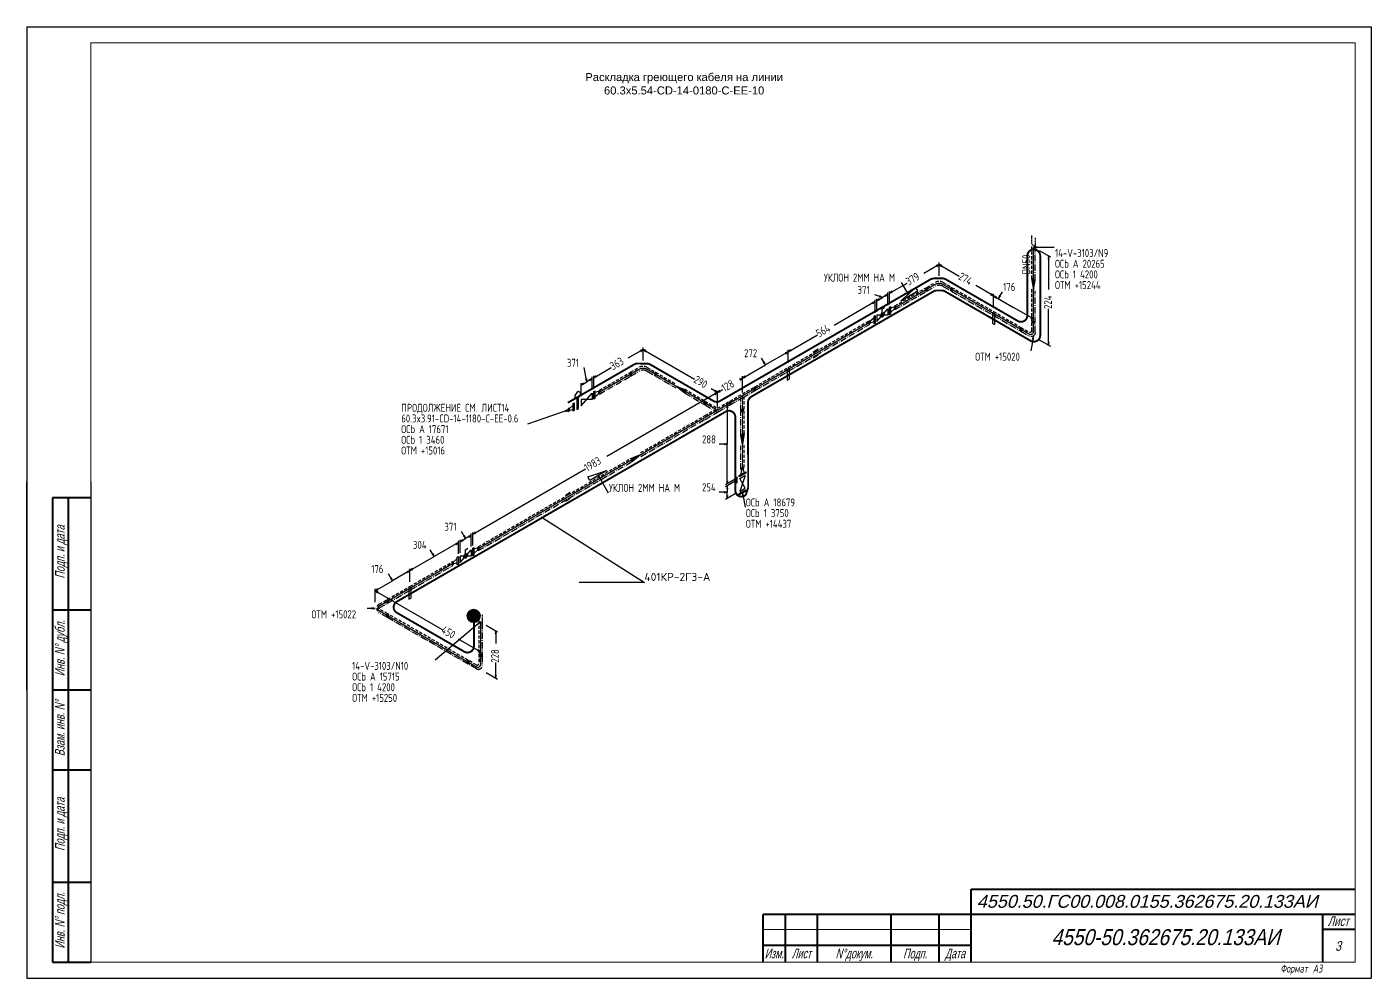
# Model space of a CAD drawing. Header units: millimetres. Extents: x 789 to 2531, y -2516 to 1713.
# Drawn here: x 792.2 to 1212.2, y 718 to 1015 of the extents above; entities that cross this region are included whole.
import ezdxf
from ezdxf import colors
from ezdxf.entities.mleader import LeaderData, LeaderLine
from ezdxf.enums import TextEntityAlignment as Align
from ezdxf.math import Vec2, Vec3

# ---------------------------------------------------------------- set-up
doc = ezdxf.new("R2010")
doc.units = ezdxf.units.MM
for name, pattern in [('GT100', [0.5, 0.333333, -0.166667]), ('GT110', [1.5, 1, -0.5]), ('GT111', [3, 2, -0.4, 0.2, -0.4]), ('HIDDEN', [0.375, 0.25, -0.125]), ('JIS_02_4.0', [5.5, 4, -1.5])]:
    doc.linetypes.add(name, pattern=pattern)
for name, color, linetype in [('GT_1', 7, 'Continuous'), ('RAMKA', 2, 'Continuous'), ('TRACE', 1, 'HIDDEN')]:
    doc.layers.add(name, color=color, linetype=linetype)
for name, color, linetype, lineweight in [('HT_Equipment', 1, 'Continuous', 35), ('Текст штампа', 7, 'Continuous', 0), ('Электрообогрев', 1, 'JIS_02_4.0', 30)]:
    doc.layers.add(name, color=color, linetype=linetype, lineweight=lineweight)
doc.styles.add('Aryal.cyr 3', font='arial.ttf', dxfattribs={"width": 0.666667, "oblique": 15, "height": 3})
doc.styles.add('ESKDU', font='eskd_u.shx')
doc.styles.add('HTX1', font='GOST2304A', dxfattribs={"width": 0.98})
doc.styles.add('Pentair Style 1', font='isocpeur.ttf')
doc.styles.get("Standard").update_dxf_attribs({"font": 'txt.shx'})

# ---------------------------------------------------------------- blocks, each defined once
blk = doc.blocks.new('GA_END-SEAL')
at = {"layer": 'HT_Equipment', "color": 7, "true_color": 0xffffff, "const_width": 200}
blk.add_lwpolyline([(-100, 0, 1), (100, 0, 1)], format="xyb", close=True, dxfattribs=at)
at = {"layer": 'HT_Equipment'}
blk.add_circle((0, 0), 200, dxfattribs=at)
at = {"layer": 'HT_Equipment', "style": 'Pentair Style 1'}
blk.add_text('ES', height=180, dxfattribs=at).set_placement((0, 0), align=Align.MIDDLE_CENTER)
blk = doc.blocks.new('_Dot')
at = {"color": 0, "linetype": 'ByBlock', "lineweight": -2}
blk.add_line((-0.5, 0), (-1, 0), dxfattribs=at)
at = {"color": 0, "linetype": 'ByBlock', "const_width": 0.5}
blk.add_lwpolyline([(-0.25, 0, 1), (0.25, 0, 1)], format="xyb", close=True, dxfattribs=at)

msp = doc.modelspace()

# ---------------------------------------------------------------- linework, layer by layer
at = {"linetype": 'Continuous'}
for p, q in [((792.15, 1014.96), (792.15, 717.96)), ((792.15, 1014.96), (1212.15, 1014.96)), ((1212.15, 1014.96), (1212.15, 717.96)), ((792.15, 717.96), (1212.15, 717.96))]:
    msp.add_line(p, q, dxfattribs=at)
at = {"color": 7}
for p, q in [((792.15, 807.96), (792.15, 872.96)), ((812.15, 872.96), (812.15, 722.96))]:
    msp.add_line(p, q, dxfattribs=at)
at = {"linetype": 'Continuous', "const_width": 0.3}
msp.add_lwpolyline([(812.15, 1009.96), (1207.15, 1009.96), (1207.15, 722.96), (812.15, 722.96)], close=True, dxfattribs=at)
at = {"layer": 'GT_1', "linetype": 'GT100', "flags": 128}
for points in [[(1105.99, 949.88), (1105.99, 947.13), (1107.24, 946.43), (1107.24, 949.18)], [(933.24, 832.33), (933.24, 829.53), (934.54, 828.83), (934.54, 831.63)]]:
    msp.add_lwpolyline(points, dxfattribs=at)
at = {"layer": 'GT_1', "linetype": 'GT110', "flags": 128}
for points in [[(1106.14, 936.38), (1106.14, 946.48)], [(1063.39, 927.88), (1073.29, 933.63)], [(1073.29, 933.63), (1075.89, 935.13)], [(1078.49, 935.13), (1081.09, 933.63)], [(1081.09, 933.63), (1094.19, 926.08)], [(1106.14, 923.08), (1106.14, 933.18)], [(1094.19, 926.08), (1102.74, 921.13)], [(1038.64, 913.58), (1055.44, 923.28)], [(1102.74, 921.13), (1105.34, 919.63)], [(1106.14, 920.08), (1106.14, 923.08)], [(1030.04, 908.63), (1038.64, 913.58)], [(980.79, 907.13), (983.39, 908.63)], [(985.99, 908.63), (988.59, 907.13)], [(1019.64, 902.63), (1030.04, 908.63)], [(971.04, 901.53), (980.79, 907.13)], [(988.59, 907.13), (994.94, 903.43)], [(997.69, 901.83), (1004.04, 898.13)], [(1011.84, 898.13), (1015.74, 900.38)], [(1015.74, 900.38), (1019.64, 902.63)], [(1016.24, 895.58), (1016.24, 900.08)], [(1004.04, 898.13), (1007.94, 895.88)], [(1004.04, 893.63), (1007.94, 895.88)], [(1007.94, 895.88), (1011.84, 898.13)], [(1016.24, 888.08), (1016.24, 895.58)], [(983.99, 882.03), (1004.04, 893.63)], [(1016.24, 877.38), (1016.24, 884.88)], [(961.19, 868.83), (981.24, 880.43)], [(933.19, 852.63), (961.19, 868.83)], [(911.84, 840.28), (925.24, 848.03)], [(904.84, 836.23), (911.84, 840.28)], [(902.24, 834.73), (904.84, 836.23)], [(904.84, 831.73), (902.24, 833.23)], [(929.99, 817.23), (904.84, 831.73)], [(933.39, 829.48), (933.39, 819.18)], [(933.39, 819.18), (933.39, 816.18)], [(932.59, 815.73), (929.99, 817.23)]]:
    msp.add_lwpolyline(points, dxfattribs=at)
at = {"layer": 'GT_1', "const_width": 0.4, "flags": 128}
for points in [[(1106.64, 946.18), (1106.64, 936.08)], [(1073.29, 933.03), (1063.39, 927.28)], [(1075.89, 934.53), (1073.29, 933.03)], [(1081.09, 933.03), (1078.49, 934.53)], [(1094.19, 925.48), (1081.09, 933.03)], [(1106.64, 932.88), (1106.64, 922.78)], [(1102.74, 920.53), (1094.19, 925.48)], [(1055.44, 922.68), (1038.64, 912.98)], [(1105.34, 919.03), (1102.74, 920.53)], [(1106.64, 922.78), (1106.64, 919.78)], [(1038.64, 912.98), (1030.04, 908.03)], [(983.39, 908.03), (980.79, 906.53)], [(988.59, 906.53), (985.99, 908.03)], [(1030.04, 908.03), (1019.64, 902.03)], [(980.79, 906.53), (971.04, 900.93)], [(994.94, 902.83), (988.59, 906.53)], [(1004.04, 897.53), (997.69, 901.23)], [(1015.74, 899.78), (1011.84, 897.53)], [(1019.64, 902.03), (1015.74, 899.78)], [(1015.74, 899.78), (1015.74, 895.28)], [(1007.94, 895.28), (1004.04, 897.53)], [(1007.94, 895.28), (1004.04, 893.03)], [(1011.84, 897.53), (1007.94, 895.28)], [(1015.74, 895.28), (1015.74, 887.78)], [(1004.04, 893.03), (983.99, 881.43)], [(1015.74, 884.58), (1015.74, 877.08)], [(981.24, 879.83), (961.19, 868.23)], [(961.19, 868.23), (933.19, 852.03)], [(925.24, 847.43), (911.84, 839.68)], [(904.84, 835.63), (902.24, 834.13)], [(911.84, 839.68), (904.84, 835.63)], [(902.24, 832.63), (904.84, 831.13)], [(904.84, 831.13), (929.99, 816.63)], [(933.89, 818.88), (933.89, 829.18)], [(933.89, 815.88), (933.89, 818.88)], [(929.99, 816.63), (932.59, 815.13)]]:
    msp.add_lwpolyline(points, dxfattribs=at)
at = {"layer": 'GT_1', "flags": 128}
for points in [[(1107.64, 946.33), (1106.64, 946.18), (1107.64, 946.03)], [(1106.64, 946.18), (1113.14, 946.18)], [(1108.39, 945.18), (1111.94, 943.13)], [(1077.19, 937.28), (1077.19, 941.38)], [(1077.19, 937.28), (1077.19, 941.38)], [(1111.54, 942.43), (1111.39, 943.43), (1111.24, 942.43)], [(1111.39, 943.43), (1111.39, 932.93)], [(1077.19, 940.78), (1072.39, 937.98)], [(1076.44, 940.13), (1077.19, 940.78), (1076.24, 940.43)], [(1078.14, 940.43), (1077.19, 940.78), (1077.94, 940.13)], [(1077.19, 940.78), (1083.44, 937.18)], [(1061.64, 931.78), (1067.19, 934.98)], [(1062.39, 932.43), (1061.64, 931.78), (1062.59, 932.13)], [(1065.19, 929.43), (1070.49, 932.53), (1069.89, 933.63), (1065.19, 929.43)], [(1067.69, 931.28), (1065.44, 935.18)], [(1073.29, 933.03), (1073.04, 932.58), (1073.29, 932.53), (1073.54, 932.88), (1073.54, 933.48), (1073.29, 933.53), (1073.04, 933.18), (1073.04, 932.58), (1073.49, 932.83), (1073.09, 933.13), (1073.29, 933.43), (1073.49, 933.33), (1073.29, 933.03)], [(1081.09, 933.03), (1080.84, 932.88), (1081.09, 932.53), (1081.34, 932.58), (1081.34, 933.18), (1081.09, 933.53), (1080.84, 933.48), (1080.84, 932.88), (1081.29, 932.63), (1080.89, 933.33), (1081.09, 933.43), (1081.29, 933.13), (1081.09, 933.03)], [(1094.19, 930.98), (1088.64, 934.18)], [(1106.64, 936.08), (1106.09, 936.38), (1106.64, 932.88), (1107.14, 935.78), (1106.14, 936.38), (1106.64, 933.18), (1107.09, 935.83), (1106.24, 936.33), (1106.64, 933.53), (1107.04, 935.88), (1106.29, 936.28), (1106.64, 933.83), (1106.94, 935.88), (1106.34, 936.23), (1106.64, 934.13), (1106.89, 935.93), (1106.44, 936.18), (1106.64, 934.43), (1106.79, 935.98), (1106.49, 936.18), (1106.64, 934.73), (1106.74, 936.03), (1106.59, 936.13), (1106.64, 935.03), (1106.69, 936.08), (1106.64, 936.08), (1106.64, 932.88)], [(1057.19, 929.18), (1044.34, 921.78)], [(1056.44, 928.53), (1057.19, 929.18), (1056.24, 928.83)], [(1059.44, 930.48), (1057.09, 931.33)], [(1057.19, 925.68), (1057.19, 929.78)], [(1057.69, 929.48), (1059.44, 930.48)], [(1058.44, 930.13), (1057.69, 929.48), (1058.64, 929.83)], [(1057.69, 925.98), (1057.69, 930.08)], [(1058.44, 930.63), (1059.44, 930.48), (1058.59, 930.98)], [(1061.14, 931.48), (1059.44, 930.48)], [(1060.39, 930.83), (1061.14, 931.48), (1060.19, 931.13)], [(1061.14, 927.98), (1061.14, 932.08)], [(1061.64, 928.28), (1061.64, 932.38)], [(1067.04, 932.03), (1067.69, 931.28), (1067.34, 932.23)], [(1093.24, 931.33), (1094.19, 930.98), (1093.44, 931.63)], [(1094.19, 927.48), (1094.19, 931.58)], [(1094.19, 927.48), (1094.19, 931.58)], [(1095.14, 930.63), (1094.19, 930.98), (1094.94, 930.33)], [(1094.19, 930.98), (1100.44, 927.38)], [(1095.69, 930.13), (1096.94, 932.28)], [(1096.04, 931.08), (1095.69, 930.13), (1096.34, 930.88)], [(1056.84, 922.83), (1055.44, 922.43), (1055.44, 922.93), (1056.84, 924.18)], [(1057.19, 923.68), (1057.19, 922.48), (1056.84, 922.28), (1056.84, 924.68), (1057.19, 924.88), (1057.19, 923.68)], [(1057.19, 925.68), (1057.19, 927.28)], [(1061.14, 925.98), (1061.14, 924.98), (1057.69, 924.98), (1057.69, 922.98), (1061.14, 926.98), (1061.14, 925.98)], [(1059.39, 924.38), (1059.04, 924.38), (1058.89, 924.68), (1059.04, 925.28), (1059.39, 925.68), (1059.84, 925.73), (1059.99, 925.33), (1059.84, 924.83), (1059.39, 924.38)], [(1059.39, 924.98), (1059.39, 926.98), (1060.14, 927.43)], [(1061.99, 926.48), (1061.99, 925.28), (1061.64, 925.08), (1061.64, 927.48), (1061.99, 927.68), (1061.99, 926.48)], [(1061.99, 925.83), (1063.39, 927.03), (1063.39, 927.53), (1061.99, 927.18)], [(1063.39, 927.28), (1063.14, 926.83), (1063.39, 926.78), (1063.64, 927.13), (1063.64, 927.73), (1063.39, 927.78), (1063.14, 927.43), (1063.14, 926.83), (1063.59, 927.08), (1063.19, 927.38), (1063.39, 927.68), (1063.59, 927.58), (1063.39, 927.28)], [(1093.89, 925.83), (1094.49, 925.43), (1094.49, 922.08)], [(1093.89, 925.83), (1093.89, 922.43), (1094.49, 922.08)], [(1106.64, 923.78), (1100.44, 927.38)], [(1105.69, 924.13), (1106.64, 923.78), (1105.89, 924.43)], [(1106.64, 920.28), (1106.64, 924.38)], [(1111.39, 915.53), (1111.39, 926.93)], [(1055.44, 922.68), (1055.19, 922.23), (1055.44, 922.18), (1055.69, 922.53), (1055.69, 923.13), (1055.44, 923.18), (1055.19, 922.83), (1055.19, 922.23), (1055.64, 922.48), (1055.24, 922.78), (1055.44, 923.08), (1055.64, 922.98), (1055.44, 922.68)], [(1102.74, 920.53), (1102.49, 920.38), (1102.74, 920.03), (1102.99, 920.08), (1102.99, 920.68), (1102.74, 921.03), (1102.49, 920.98), (1102.49, 920.38), (1102.94, 920.13), (1102.54, 920.83), (1102.74, 920.93), (1102.94, 920.63), (1102.74, 920.53)], [(1106.64, 922.78), (1106.39, 922.63), (1106.19, 923.03), (1106.39, 923.23), (1106.89, 922.93), (1107.09, 922.53), (1106.89, 922.33), (1106.39, 922.63), (1106.39, 923.13), (1106.84, 922.48), (1106.99, 922.58), (1106.84, 922.88), (1106.64, 922.78)], [(1030.04, 913.53), (1039.14, 918.78)], [(1106.64, 918.28), (1105.84, 913.83)], [(1106.64, 917.28), (1106.64, 918.28), (1106.29, 917.33)], [(1108.39, 917.28), (1111.94, 915.23)], [(1111.24, 916.53), (1111.39, 915.53), (1111.54, 916.53)], [(984.69, 914.28), (979.94, 911.58)], [(983.94, 913.63), (984.69, 914.28), (983.74, 913.93)], [(984.69, 910.78), (984.69, 914.88)], [(984.69, 910.78), (984.69, 914.88)], [(985.64, 913.93), (984.69, 914.28), (985.44, 913.63)], [(984.69, 914.28), (1000.79, 904.98)], [(1022.89, 909.43), (1021.64, 911.58)], [(1030.04, 913.53), (1022.89, 909.43)], [(1029.29, 912.88), (1030.04, 913.53), (1029.09, 913.18)], [(1030.79, 914.18), (1030.04, 913.53), (1030.99, 913.88)], [(1030.04, 910.03), (1030.04, 914.13)], [(1030.04, 910.03), (1030.04, 914.13)], [(1037.84, 913.53), (1039.39, 914.43)], [(1039.39, 912.43), (1037.84, 911.53)], [(967.09, 904.13), (966.29, 908.58)], [(969.29, 905.43), (974.74, 908.58)], [(1015.74, 905.28), (1022.89, 909.43)], [(1022.24, 910.18), (1022.89, 909.43), (1022.54, 910.38)], [(1029.74, 907.98), (1030.34, 908.38), (1030.34, 904.98)], [(1029.74, 907.98), (1029.74, 904.63), (1030.34, 904.98)], [(965.34, 903.13), (967.09, 904.13)], [(966.09, 903.78), (965.34, 903.13), (966.29, 903.48)], [(965.34, 899.63), (965.34, 903.73)], [(966.74, 905.08), (967.09, 904.13), (967.09, 905.13)], [(968.79, 905.13), (967.09, 904.13)], [(968.04, 904.48), (968.79, 905.13), (967.84, 904.78)], [(968.79, 901.63), (968.79, 905.73)], [(970.04, 906.08), (969.29, 905.43), (970.24, 905.78)], [(969.29, 901.93), (969.29, 906.03)], [(980.79, 906.53), (980.54, 906.08), (980.79, 906.03), (981.04, 906.38), (981.04, 906.98), (980.79, 907.03), (980.54, 906.68), (980.54, 906.08), (980.99, 906.33), (980.59, 906.63), (980.79, 906.93), (980.99, 906.83), (980.79, 906.53)], [(988.59, 906.53), (988.34, 906.38), (988.59, 906.03), (988.84, 906.08), (988.84, 906.68), (988.59, 907.03), (988.34, 906.98), (988.34, 906.38), (988.79, 906.13), (988.39, 906.83), (988.59, 906.93), (988.79, 906.63), (988.59, 906.53)], [(1014.99, 904.63), (1015.74, 905.28), (1014.79, 904.93)], [(1015.74, 905.28), (1014.79, 904.73)], [(1016.49, 905.93), (1015.74, 905.28), (1016.69, 905.63)], [(1015.74, 900.78), (1015.74, 905.88)], [(1015.74, 900.78), (1015.74, 905.88)], [(964.54, 899.13), (963.99, 898.83), (963.99, 895.53), (964.54, 895.83), (964.54, 899.13), (965.14, 900.13), (965.14, 900.78), (964.54, 901.13), (963.99, 900.78), (963.39, 899.83), (963.39, 899.13), (963.99, 898.83)], [(968.79, 899.63), (968.79, 898.63), (965.34, 898.63), (965.34, 896.63), (968.79, 900.63), (968.79, 899.63)], [(969.64, 900.13), (969.64, 898.93), (969.29, 898.73), (969.29, 901.13), (969.64, 901.33), (969.64, 900.13)], [(969.64, 899.48), (971.04, 900.68), (971.04, 901.18), (969.64, 900.83)], [(971.04, 900.93), (970.79, 900.48), (971.04, 900.43), (971.29, 900.78), (971.29, 901.38), (971.04, 901.43), (970.79, 901.08), (970.79, 900.48), (971.24, 900.73), (970.84, 901.03), (971.04, 901.33), (971.24, 901.23), (971.04, 900.93)], [(1007.94, 900.78), (973.39, 880.78)], [(997.69, 901.23), (997.69, 900.58), (994.94, 902.83), (997.69, 901.78), (997.69, 900.68), (995.19, 902.68), (997.69, 901.73), (997.69, 900.73), (995.49, 902.53), (997.69, 901.68), (997.69, 900.83), (995.74, 902.33), (997.69, 901.58), (997.69, 900.93), (995.99, 902.23), (997.69, 901.53), (997.69, 900.98), (996.29, 902.03), (997.69, 901.43), (997.69, 901.08), (996.49, 901.93), (997.69, 901.33), (997.69, 901.13), (996.79, 901.73), (997.69, 901.28), (997.69, 901.23), (994.94, 902.83)], [(1007.94, 900.78), (1005.94, 901.98)], [(1006.99, 901.13), (1007.94, 900.78), (1007.19, 901.43)], [(1007.19, 900.13), (1007.94, 900.78), (1006.99, 900.43)], [(1007.94, 900.78), (1009.59, 901.73)], [(1008.69, 901.43), (1007.94, 900.78), (1008.89, 901.13)], [(1007.94, 896.28), (1007.94, 901.38)], [(1007.94, 896.28), (1007.94, 901.38)], [(1007.94, 896.28), (1007.94, 901.38)], [(1007.94, 896.28), (1007.94, 898.88)], [(1014.89, 899.28), (1010.44, 896.73)], [(1019.64, 902.03), (1019.39, 901.58), (1019.64, 901.53), (1019.89, 901.88), (1019.89, 902.48), (1019.64, 902.53), (1019.39, 902.18), (1019.39, 901.58), (1019.84, 901.83), (1019.44, 902.13), (1019.64, 902.43), (1019.84, 902.33), (1019.64, 902.03)], [(961.44, 895.38), (948.57, 890.89)], [(960.59, 894.88), (961.44, 895.38), (960.44, 895.23)], [(961.44, 895.38), (961.19, 894.93), (961.44, 894.88), (961.69, 895.23), (961.69, 895.83), (961.44, 895.88), (961.19, 895.53), (961.19, 894.93), (961.64, 895.18), (961.24, 895.48), (961.44, 895.78), (961.64, 895.68), (961.44, 895.38)], [(962.84, 895.53), (961.44, 895.13), (961.44, 895.63), (962.84, 896.88)], [(963.19, 896.38), (963.19, 895.18), (962.84, 894.98), (962.84, 897.38), (963.19, 897.58), (963.19, 896.38)], [(1004.04, 897.53), (1003.79, 897.38), (1004.04, 897.03), (1004.29, 897.08), (1004.29, 897.68), (1004.04, 898.03), (1003.79, 897.98), (1003.79, 897.38), (1004.24, 897.13), (1003.84, 897.83), (1004.04, 897.93), (1004.24, 897.63), (1004.04, 897.53)], [(1011.14, 896.03), (1010.99, 897.03), (1010.84, 896.03)], [(1010.99, 897.03), (1010.99, 884.68)], [(1011.84, 897.53), (1011.59, 897.08), (1011.84, 897.03), (1012.09, 897.38), (1012.09, 897.98), (1011.84, 898.03), (1011.59, 897.68), (1011.59, 897.08), (1012.04, 897.33), (1011.64, 897.63), (1011.84, 897.93), (1012.04, 897.83), (1011.84, 897.53)], [(1015.74, 895.28), (1015.99, 895.13), (1016.19, 895.53), (1015.99, 895.73), (1015.49, 895.43), (1015.29, 895.03), (1015.49, 894.83), (1015.99, 895.13), (1015.99, 895.63), (1015.54, 894.98), (1015.39, 895.08), (1015.54, 895.38), (1015.74, 895.28)], [(1015.74, 887.78), (1016.29, 888.08), (1015.74, 884.58), (1015.24, 887.48), (1016.24, 888.08), (1015.74, 884.88), (1015.29, 887.53), (1016.14, 888.03), (1015.74, 885.23), (1015.34, 887.58), (1016.09, 887.98), (1015.74, 885.53), (1015.44, 887.58), (1016.04, 887.93), (1015.74, 885.83), (1015.49, 887.63), (1015.94, 887.88), (1015.74, 886.13), (1015.59, 887.68), (1015.89, 887.88), (1015.74, 886.43), (1015.64, 887.73), (1015.79, 887.83), (1015.74, 886.73), (1015.69, 887.78), (1015.74, 887.78), (1015.74, 884.58)], [(1010.99, 884.68), (1008.49, 884.68)], [(1009.99, 884.53), (1010.99, 884.68), (1009.99, 884.83)], [(1010.99, 872.28), (1010.99, 884.68)], [(983.99, 881.43), (981.24, 879.18), (981.24, 880.38), (983.99, 881.43), (981.24, 879.28), (981.24, 880.33), (983.74, 881.28), (981.24, 879.33), (981.24, 880.28), (983.49, 881.13), (981.24, 879.43), (981.24, 880.18), (983.24, 880.98), (981.24, 879.53), (981.24, 880.13), (982.94, 880.83), (981.24, 879.58), (981.24, 880.03), (982.69, 880.68), (981.24, 879.68), (981.24, 879.93), (982.44, 880.53), (981.24, 879.73), (981.24, 879.88), (982.14, 880.38), (981.24, 879.83)], [(931.44, 856.53), (966.74, 876.93)], [(973.34, 876.43), (968.04, 873.33), (967.39, 874.43), (973.34, 876.43)], [(971.19, 874.43), (970.54, 875.18), (970.89, 874.23)], [(970.54, 875.18), (973.79, 869.53)], [(1013.99, 874.03), (1010.44, 871.98)], [(1013.99, 874.48), (1013.99, 872.48)], [(1015.74, 875.48), (1016.79, 876.08), (1016.79, 875.63), (1014.69, 874.43), (1014.69, 874.88), (1015.74, 875.48)], [(1015.74, 874.43), (1016.59, 874.93), (1014.89, 869.93), (1016.59, 870.93), (1014.89, 873.93), (1015.74, 874.43)], [(1016.29, 875.78), (1015.94, 877.18), (1015.49, 876.93), (1015.14, 875.08)], [(1015.74, 877.08), (1015.99, 876.93), (1016.19, 877.33), (1015.99, 877.53), (1015.49, 877.23), (1015.29, 876.83), (1015.49, 876.63), (1015.99, 876.93), (1015.99, 877.43), (1015.54, 876.78), (1015.39, 876.88), (1015.54, 877.18), (1015.74, 877.08)], [(960.39, 868.78), (961.94, 869.68)], [(1010.99, 869.68), (1008.49, 869.68)], [(1009.99, 869.53), (1010.99, 869.68), (1009.99, 869.83)], [(1013.99, 873.43), (1010.44, 871.38)], [(1013.99, 869.43), (1010.44, 867.38)], [(1010.84, 873.28), (1010.99, 872.28), (1011.14, 873.28)], [(1011.14, 870.68), (1010.99, 871.68), (1010.84, 870.68)], [(1010.99, 871.68), (1010.99, 869.68)], [(1010.99, 867.68), (1010.99, 869.68)], [(1015.74, 869.83), (1016.79, 870.43), (1016.79, 870.03), (1014.69, 868.83), (1014.69, 869.23), (1015.74, 869.83)], [(1016.09, 868.48), (1015.74, 869.43), (1015.74, 868.43)], [(1015.74, 869.43), (1016.54, 864.98)], [(961.94, 867.68), (960.39, 866.78)], [(1010.84, 868.68), (1010.99, 867.68), (1011.14, 868.68)], [(929.24, 855.23), (927.99, 857.38)], [(930.94, 852.73), (930.94, 856.83)], [(932.19, 857.18), (931.44, 856.53), (932.39, 856.88)], [(931.44, 853.03), (931.44, 857.13)], [(926.99, 853.93), (919.44, 849.58)], [(926.24, 853.28), (926.99, 853.93), (926.04, 853.58)], [(926.99, 850.43), (926.99, 854.53)], [(927.49, 854.23), (929.24, 855.23)], [(928.24, 854.88), (927.49, 854.23), (928.44, 854.58)], [(927.49, 850.73), (927.49, 854.83)], [(928.59, 855.98), (929.24, 855.23), (928.89, 856.18)], [(930.94, 856.23), (929.24, 855.23)], [(930.19, 855.58), (930.94, 856.23), (929.99, 855.88)], [(911.84, 845.18), (919.44, 849.58)], [(919.44, 849.58), (918.19, 851.73)], [(918.79, 850.33), (919.44, 849.58), (919.09, 850.53)], [(926.64, 847.58), (925.24, 847.18), (925.24, 847.68), (926.64, 848.93)], [(926.99, 848.43), (926.99, 847.23), (926.64, 847.03), (926.64, 849.43), (926.99, 849.63), (926.99, 848.43)], [(930.94, 850.73), (930.94, 849.73), (927.49, 849.73), (927.49, 847.73), (930.94, 851.73), (930.94, 850.73)], [(929.19, 849.13), (928.84, 849.13), (928.69, 849.43), (928.84, 850.03), (929.19, 850.43), (929.64, 850.48), (929.79, 850.08), (929.64, 849.58), (929.19, 849.13)], [(929.19, 849.73), (929.19, 851.73), (929.94, 852.18)], [(931.79, 851.23), (931.79, 850.03), (931.44, 849.83), (931.44, 852.23), (931.79, 852.43), (931.79, 851.23)], [(931.79, 850.58), (933.19, 851.78), (933.19, 852.28), (931.79, 851.93)], [(933.19, 852.03), (932.94, 851.58), (933.19, 851.53), (933.44, 851.88), (933.44, 852.48), (933.19, 852.53), (932.94, 852.18), (932.94, 851.58), (933.39, 851.83), (932.99, 852.13), (933.19, 852.43), (933.39, 852.33), (933.19, 852.03)], [(911.84, 845.18), (906.39, 842.03)], [(911.09, 844.53), (911.84, 845.18), (910.89, 844.83)], [(912.59, 845.83), (911.84, 845.18), (912.79, 845.53)], [(911.84, 841.68), (911.84, 845.78)], [(911.84, 841.68), (911.84, 845.78)], [(925.24, 847.43), (924.99, 846.98), (925.24, 846.93), (925.49, 847.28), (925.49, 847.88), (925.24, 847.93), (924.99, 847.58), (924.99, 846.98), (925.44, 847.23), (925.04, 847.53), (925.24, 847.83), (925.44, 847.73), (925.24, 847.43)], [(900.94, 838.88), (906.39, 842.03)], [(906.39, 842.03), (905.14, 844.18)], [(905.74, 842.78), (906.39, 842.03), (906.04, 842.98)], [(911.54, 839.63), (912.14, 840.03), (912.14, 836.63)], [(901.69, 839.53), (900.94, 838.88), (901.89, 839.23)], [(900.94, 835.38), (900.94, 839.48)], [(900.94, 835.38), (900.94, 839.48)], [(901.89, 838.53), (900.94, 838.88), (901.69, 838.23)], [(900.94, 838.88), (921.89, 826.83)], [(904.84, 835.63), (904.59, 835.18), (904.84, 835.13), (905.09, 835.48), (905.09, 836.08), (904.84, 836.13), (904.59, 835.78), (904.59, 835.18), (905.04, 835.43), (904.64, 835.73), (904.84, 836.03), (905.04, 835.93), (904.84, 835.63)], [(911.54, 839.63), (911.54, 836.28), (912.14, 836.63)], [(900.94, 833.38), (898.44, 833.38)], [(899.94, 833.23), (900.94, 833.38), (899.94, 833.53)], [(904.84, 831.13), (905.09, 830.68), (904.84, 830.63), (904.59, 830.98), (904.59, 831.58), (904.84, 831.63), (905.09, 831.28), (905.09, 830.68), (904.64, 830.93), (905.04, 831.23), (904.84, 831.53), (904.64, 831.43), (904.84, 831.13)], [(933.89, 829.18), (919.74, 817.28)], [(933.24, 828.43), (933.89, 829.18), (933.04, 828.68)], [(935.64, 828.18), (939.19, 826.13)], [(933.89, 819.88), (927.04, 823.83)], [(938.79, 825.43), (938.64, 826.43), (938.49, 825.43)], [(938.64, 826.43), (938.64, 822.48)], [(932.94, 820.23), (933.89, 819.88), (933.14, 820.53)], [(933.89, 818.88), (933.64, 819.33), (933.44, 819.13), (933.64, 818.73), (934.14, 818.43), (934.34, 818.63), (934.14, 819.03), (933.64, 819.33), (933.64, 818.83), (934.09, 818.98), (934.24, 818.68), (934.09, 818.58), (933.89, 818.88)], [(933.89, 816.38), (933.89, 820.48)], [(929.99, 816.63), (930.24, 816.18), (929.99, 816.13), (929.74, 816.48), (929.74, 817.08), (929.99, 817.13), (930.24, 816.78), (930.24, 816.18), (929.79, 816.43), (930.19, 816.73), (929.99, 817.03), (929.79, 816.93), (929.99, 816.63)], [(938.64, 811.63), (938.64, 816.48)], [(935.64, 813.38), (939.19, 811.33)], [(938.49, 812.63), (938.64, 811.63), (938.79, 812.63)]]:
    msp.add_lwpolyline(points, dxfattribs=at)
at = {"layer": 'GT_1', "linetype": 'GT111', "flags": 128}
for points in [[(1107.14, 935.78), (1107.14, 945.88)], [(1063.39, 926.68), (1073.29, 932.43)], [(1073.29, 932.43), (1075.89, 933.93)], [(1078.49, 933.93), (1081.09, 932.43)], [(1081.09, 932.43), (1094.19, 924.88)], [(1107.14, 922.48), (1107.14, 932.58)], [(1094.19, 924.88), (1102.74, 919.93)], [(1038.64, 912.38), (1055.44, 922.08)], [(1102.74, 919.93), (1105.34, 918.43)], [(1107.14, 919.48), (1107.14, 922.48)], [(1030.04, 907.43), (1038.64, 912.38)], [(980.79, 905.93), (983.39, 907.43)], [(985.99, 907.43), (988.59, 905.93)], [(1019.64, 901.43), (1030.04, 907.43)], [(971.04, 900.33), (980.79, 905.93)], [(988.59, 905.93), (994.94, 902.23)], [(997.69, 900.63), (1004.04, 896.93)], [(1011.84, 896.93), (1015.74, 899.18)], [(1015.24, 894.98), (1015.24, 899.48)], [(1015.74, 899.18), (1019.64, 901.43)], [(1004.04, 896.93), (1007.94, 894.68)], [(1004.04, 892.43), (1007.94, 894.68)], [(1007.94, 894.68), (1011.84, 896.93)], [(1015.24, 887.48), (1015.24, 894.98)], [(983.99, 880.83), (1004.04, 892.43)], [(1015.24, 876.78), (1015.24, 884.28)], [(961.19, 867.63), (981.24, 879.23)], [(933.19, 851.43), (961.19, 867.63)], [(911.84, 839.08), (925.24, 846.83)], [(904.84, 835.03), (911.84, 839.08)], [(902.24, 833.53), (904.84, 835.03)], [(902.24, 833.53), (902.24, 833.23)], [(904.84, 830.53), (902.24, 832.03)], [(929.99, 816.03), (904.84, 830.53)], [(934.39, 828.88), (934.39, 818.58)], [(932.59, 814.53), (929.99, 816.03)], [(934.39, 818.58), (934.39, 815.58)]]:
    msp.add_lwpolyline(points, dxfattribs=at)
at = {"layer": 'GT_1', "const_width": 0.4, "flags": 128}
for points in [[(1078.49, 934.53, 0.267941), (1075.89, 934.53)], [(1106.64, 919.78, -0.577557), (1105.34, 919.03)], [(985.99, 908.03, 0.267941), (983.39, 908.03)], [(902.24, 834.13, 0.57736), (902.24, 832.63)], [(932.59, 815.13, 0.577127), (933.89, 815.88)]]:
    msp.add_lwpolyline(points, format="xyb", dxfattribs=at)
at = {"layer": 'GT_1', "linetype": 'GT110', "flags": 128}
for points in [[(1078.49, 935.13, 0.267941), (1075.89, 935.13)], [(1106.12, 920.08, -0.5777), (1105.34, 919.63)], [(985.99, 908.63, 0.267941), (983.39, 908.63)], [(902.24, 834.73, 0.57736), (902.24, 832.03)], [(932.59, 815.73, 0.576984), (933.37, 816.18)]]:
    msp.add_lwpolyline(points, format="xyb", dxfattribs=at)
at = {"layer": 'GT_1', "linetype": 'GT111', "flags": 128}
for points in [[(1078.49, 933.93, 0.267941), (1075.89, 933.93)], [(1107.16, 919.48, -0.577496), (1105.34, 918.43)], [(985.99, 907.43, 0.267941), (983.39, 907.43)], [(932.59, 814.53, 0.577188), (934.41, 815.58)]]:
    msp.add_lwpolyline(points, format="xyb", dxfattribs=at)
at = {"layer": 'RAMKA', "color": 7, "lineweight": 40}
for p, q in [((812.15, 867.96), (800.15, 867.96)), ((800.15, 867.96), (800.15, 722.96)), ((805.15, 722.96), (805.15, 867.96)), ((800.15, 832.96), (812.15, 832.96)), ((800.15, 807.96), (812.15, 807.96)), ((800.15, 782.96), (812.15, 782.96)), ((800.15, 747.96), (812.15, 747.96)), ((800.15, 722.96), (812.15, 722.96))]:
    msp.add_line(p, q, dxfattribs=at)
at = {"layer": 'RAMKA', "color": 0, "lineweight": 40}
for p, q in [((1087.15, 722.96), (1087.15, 745.68)), ((1087.15, 745.68), (1207.21, 745.68)), ((1207.15, 737.81), (1022.15, 737.81)), ((1022.15, 722.96), (1022.15, 737.81)), ((1029.18, 723.15), (1029.18, 737.81)), ((1039.18, 722.96), (1039.18, 737.81)), ((1062.18, 722.96), (1062.18, 737.81)), ((1077.18, 722.96), (1077.18, 737.81)), ((1197.08, 722.96), (1197.08, 737.81)), ((1207.15, 733.13), (1197.08, 733.13)), ((1087.15, 728.15), (1022.15, 728.15))]:
    msp.add_line(p, q, dxfattribs=at)
at = {"layer": 'RAMKA', "color": 0, "lineweight": 9}
msp.add_line((1087.15, 733.15), (1022.15, 733.15), dxfattribs=at)
at = {"layer": 'TRACE', "lineweight": 25, "ltscale": 7, "const_width": 0.6, "flags": 128}
msp.add_lwpolyline([(961.16, 897.61), (981.94, 909.6, -0.136292), (982.97, 909.87), (985.97, 909.81, -0.127019), (986.93, 909.55), (1006.69, 898.14, 0.267949), (1008.69, 898.14), (1074.52, 936.15, -0.129802), (1075.51, 936.42), (1078.18, 936.44, -0.133504), (1079.2, 936.17), (1101.75, 923.15, 0.57735), (1104.75, 924.88), (1104.75, 943.48, -0.57735), (1107.75, 945.21), (1107.77, 945.2, -0.267949), (1108.77, 943.46), (1108.77, 918.67, -0.57735), (1105.77, 916.94), (1079.01, 932.39, 0.129464), (1078.03, 932.66), (1076.48, 932.67, 0.133842), (1075.46, 932.4), (1018.47, 899.49, 0.26848), (1017.47, 897.76), (1017.52, 871.06, 0.572865), (1017.52, 871.06), (1016.77, 868.88, -0.68439), (1013.51, 870.26), (1013.51, 893.11, 0.57735), (1010.51, 894.84), (907.74, 835.51, 0.57735), (907.74, 832.05), (928.82, 819.88, 0.57735), (931.82, 821.61), (931.82, 829.24)], format="xyb", dxfattribs=at)

# ---------------------------------------------------------------- block references
at = {"xscale": 0.01, "yscale": 0.01, "zscale": 0.01}
msp.add_blockref('GA_END-SEAL', (931.74, 831.05), dxfattribs=at)

# ---------------------------------------------------------------- texts
at = {"color": 0, "oblique": 10, "width": 0.7}
msp.add_text('Формат А3', height=2.5, dxfattribs=at).set_placement((1183.83, 719.68))
at = {"color": 7, "linetype": 'Continuous', "ltscale": 3, "insert": (997.51, 997.19), "char_height": 2.5, "width": 99.0105, "attachment_point": 5, "style": 'ESKDU'}
msp.add_mtext('{\\fArial|b0|i0|c204|p34;\\C0;Раскладка греющего кабеля на линии \\P60.3x5.54-CD-14-0180-C-EE-10}', dxfattribs=at)
at = {"layer": 'GT_1', "style": 'HTX1', "width": 0.98}
for s, p in [('14-V-3103/N9', (1113.39, 943.1)), ('ОСЬ A 20265', (1113.39, 939.76)), ('УКЛОН 2MM НА М', (1041.19, 935.43)), ('ОСЬ 1 4200', (1113.39, 936.43)), ('371', (1051.7, 931.58)), ('176', (1097.19, 932.53)), ('ОТМ +15244', (1113.39, 933.1)), ('272', (1016.25, 911.83)), ('ОТМ +15020', (1088.45, 910.75)), ('371', (960.9, 908.83)), ('ПРОДОЛЖЕНИЕ СМ. ЛИСТ14', (909.13, 894.78)), ('ОСЬ A 17671', (909.13, 888.11)), ('60.3x3.91-CD-14-1180-C-EE-0.6', (909.13, 891.45)), ('ОСЬ 1 3460', (909.13, 884.78)), ('288', (1003.1, 884.93)), ('ОТМ +15016', (909.13, 881.45)), ('УКЛОН 2MM НА М', (974.04, 869.78)), ('254', (1003.1, 869.93)), ('ОСЬ A 18679', (1016.79, 865.23)), ('ОСЬ 1 3750', (1016.79, 861.9)), ('ОТМ +14437', (1016.79, 858.56)), ('371', (922.6, 857.63)), ('304', (912.8, 851.98)), ('176', (899.75, 844.43)), ('ОТМ +15022', (881.05, 830.3)), ('14-V-3103/N10', (893.78, 814.2)), ('ОСЬ A 15715', (893.78, 810.86)), ('ОСЬ 1 4200', (893.78, 807.53)), ('ОТМ +15250', (893.78, 804.2))]:
    msp.add_text(s, height=2.5, dxfattribs=at).set_placement(p)
for s, rotation, p in [('DN50', 90, (1105.64, 937.7)), ('379', 30, (1067.69, 934.13)), ('274', 330, (1082.97, 936.3)), ('224', 90, (1112.41, 926.91)), ('564', 30, (1039.66, 917.92)), ('363', 30, (975.27, 907.7)), ('290', 330, (1000.27, 904.09)), ('128', 30, (1010.12, 900.88)), ('1983', 30, (967.22, 876.07)), ('450', 330, (921.37, 825.94)), ('228', 90, (939.66, 816.46))]:
    msp.add_text(s, height=2.5, rotation=rotation, dxfattribs=at).set_placement(p)
at = {"layer": 'RAMKA', "color": 7, "lineweight": 20, "style": 'Aryal.cyr 3', "oblique": 15, "width": 0.666667}
for s, p in [('Подп. и дата', (802.47, 851.01)), ('Инв. N%%D дубл.', (802.46, 820.98)), ('Взам. инв. N%%D', (802.46, 795.98)), ('Подп. и дата', (802.46, 765.98)), ('Инв. N%%D подл.', (802.46, 735.98))]:
    msp.add_text(s, height=3, rotation=90, dxfattribs=at).set_placement(p, align=Align.MIDDLE_CENTER)
at = {"layer": 'RAMKA', "color": 0, "lineweight": 20, "style": 'Aryal.cyr 3', "oblique": 15, "width": 0.726944}
msp.add_text('Лист', height=3, dxfattribs=at).set_placement((1198.59, 734.24), (1205.21, 734.24), align=Align.FIT)
at = {"layer": 'RAMKA', "color": 0, "lineweight": 20, "style": 'Aryal.cyr 3', "oblique": 15, "width": 0.666667}
for s, p in [('Изм.', (1025.65, 725.65)), ('Лист', (1034.15, 725.65)), ('N%%Dдокум.', (1050.65, 725.65)), ('Подп.', (1069.65, 725.65)), ('Дата', (1082.15, 725.65))]:
    msp.add_text(s, height=3, dxfattribs=at).set_placement(p, align=Align.MIDDLE_CENTER)
at = {"layer": 'RAMKA', "color": 0, "lineweight": 20, "style": 'Aryal.cyr 3', "oblique": 15, "width": 0.8}
msp.add_text('3', height=3, dxfattribs=at).set_placement((1200.91, 726.49))
at = {"layer": 'Текст штампа', "color": 0, "lineweight": 20, "style": 'Aryal.cyr 3', "oblique": 15}
msp.add_text('4550.50.ГС00.008.0155.362675.20.133АИ', height=4, dxfattribs=at).set_placement((1142.2, 741.92), align=Align.MIDDLE_CENTER)
at = {"layer": 'Текст штампа', "color": 0, "lineweight": 20, "style": 'Aryal.cyr 3', "oblique": 15, "width": 0.85}
msp.add_text('4550-50.362675.20.133АИ', height=5, dxfattribs=at).set_placement((1147.93, 730.75), align=Align.MIDDLE_CENTER)

# ---------------------------------------------------------------- next in the draw order: leaders
at = {"layer": 'Электрообогрев', "linetype": 'Continuous', "lineweight": 25}
ml = msp.add_multileader_mtext('Standard', dxfattribs=at)
ml.set_content('401КР-2Г3-A', color=256)
ml.set_leader_properties()
ml.set_arrow_properties(name='DOT')
ml.build(insert=Vec2(0, 0))
ml.multileader.update_dxf_attribs({"has_dogleg": 0, "text_left_attachment_type": 6, "text_right_attachment_type": 6, "dogleg_length": 1, "arrow_head_size": 0.5})
ctx = ml.context
ctx.base_point, ctx.char_height, ctx.arrow_head_size, ctx.landing_gap_size, ctx.plane_origin = Vec3(985.09, 841.48), 2.5, 0.5, 0, Vec3(969.91, 779.48)
ctx.left_attachment, ctx.right_attachment = 6, 6
notes = []
notes.append((ctx, [(0, (1, 1, 0), (984.59, 841.48), (1, 0), 0.5, [(0, [(953, 861.81)], 0, [])])]))
ctx.mtext.insert, ctx.mtext.flow_direction = Vec3(985.09, 844.48), 5
ctx.mtext.has_bg_fill, ctx.mtext.bg_color, ctx.mtext.bg_scale_factor, ctx.mtext.bg_transparency, ctx.mtext.use_window_bg_color = 1, -1027028792, 1.5, 0, 1
for ctx, leaders in notes:
    for number, flags, end, landing, length, lines in leaders:
        leader = LeaderData()
        leader.index, (leader.has_last_leader_line, leader.has_dogleg_vector, leader.attachment_direction) = number, flags
        leader.last_leader_point, leader.dogleg_vector, leader.dogleg_length = Vec3(end), Vec3(landing), length
        for number, points, colour, breaks in lines:
            line = LeaderLine()
            line.index, line.vertices, line.color, line.breaks = number, Vec3.list(points), colors.encode_raw_color(colour), breaks
            leader.lines.append(line)
        ctx.leaders.append(leader)

doc.saveas('drawing.dxf')
